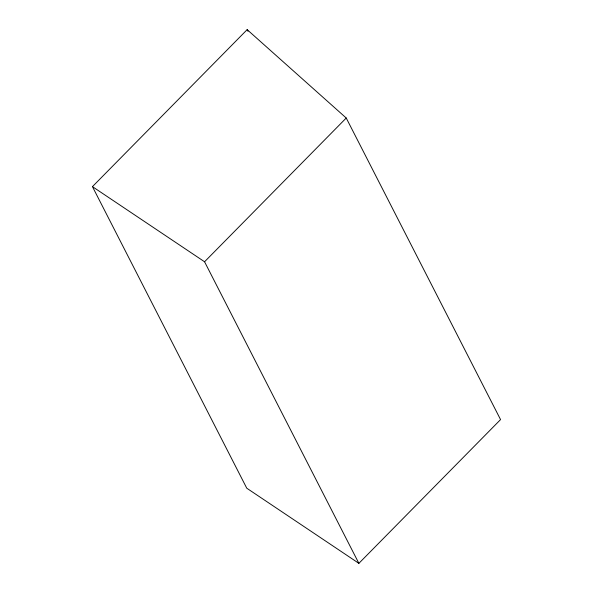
<?xml version="1.0" encoding="UTF-8"?>
<svg xmlns="http://www.w3.org/2000/svg" width="593" height="593" viewBox="0 0 593 593"><rect width="100%" height="100%" fill="white"/><g stroke="black" fill="none" stroke-linecap="round" stroke-linejoin="round"><path stroke-width="0.89" d="M92.441 186.632L247.155 29.65L346.238 118.022L500.559 419.599L358.884 563.35L246.762 488.202L92.441 186.632L204.563 261.772L358.884 563.35M204.563 261.772L346.238 118.022M247.155 29.65L247.993 31.296"/></g></svg>
